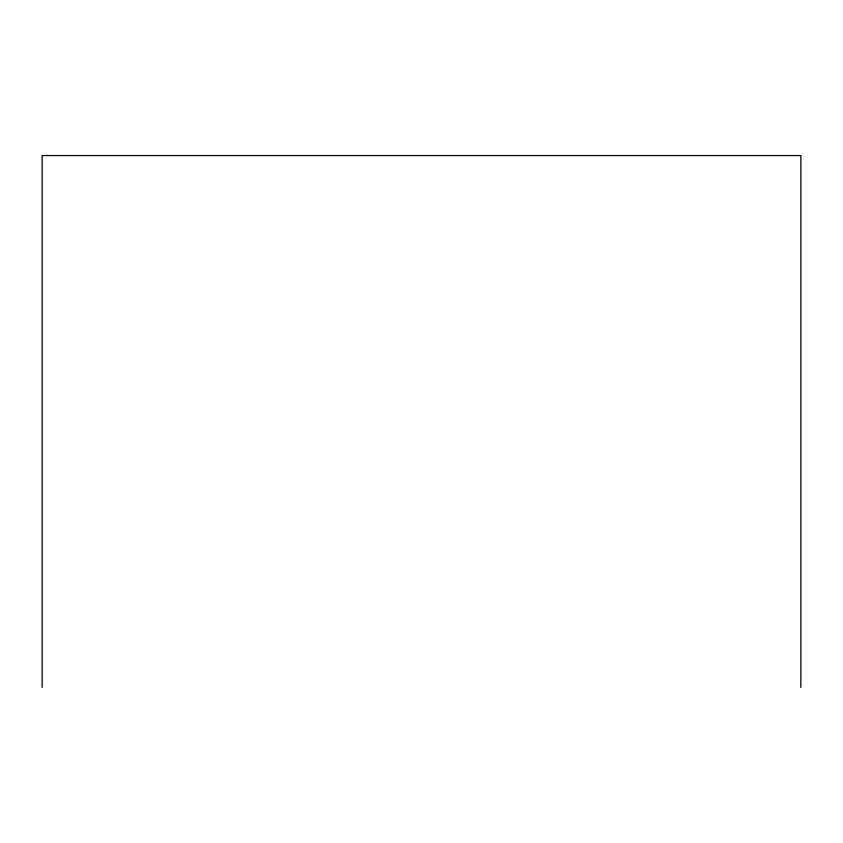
<?xml version="1.0" encoding="UTF-8"?>
<svg xmlns="http://www.w3.org/2000/svg" width="843" height="843" viewBox="0 0 843 843"><rect width="100%" height="100%" fill="white"/><g stroke="black" fill="none" stroke-linecap="round" stroke-linejoin="round"><path stroke-width="1.26" d="M800.85 687.445L800.85 155.555L42.15 155.555L42.15 687.445"/></g></svg>
